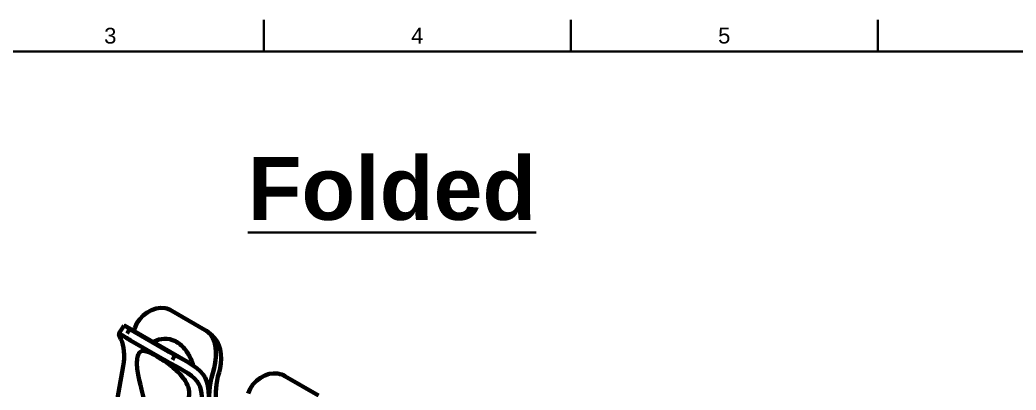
# Model space of a CAD drawing. Header units: millimetres. Extents: x 0 to 1189, y 0 to 841.
# Drawn here: x 122.4 to 280.5, y 777.3 to 836 of the extents above; entities that cross this region are included whole.
import ezdxf
from ezdxf.enums import TextEntityAlignment as Align

# ---------------------------------------------------------------- set-up
doc = ezdxf.new("R2010")
doc.units = ezdxf.units.MM
doc.header["$LTSCALE"] = 0.75
for name, color, linetype, lineweight in [('BORDER', 7, 'Continuous', 35), ('Notes', 7, 'Continuous', 35), ('Visible', 7, 'Continuous', 70)]:
    doc.layers.add(name, color=color, linetype=linetype, lineweight=lineweight)
doc.styles.add('FusionTitle', font='Arial.ttf')
doc.styles.get("Standard").update_dxf_attribs({"font": 'Arial.ttf'})

# ---------------------------------------------------------------- blocks, each defined once
blk = doc.blocks.new('ISO_A0_SHEET')
at = {"layer": 'BORDER'}
for p, q in [((161.125003, 836), (161.125003, 831)), ((209.833336, 836), (209.833336, 831)), ((258.541669, 836), (258.541669, 831)), ((20, 831), (1179, 831))]:
    blk.add_line(p, q, dxfattribs=at)
at = {"layer": 'BORDER', "style": 'FusionTitle'}
for s, p in [('3', (136.770836, 833.5)), ('4', (185.479169, 833.5)), ('5', (234.187502, 833.5))]:
    blk.add_text(s, height=2.5, dxfattribs=at).set_placement(p, align=Align.MIDDLE)

msp = doc.modelspace()

# ---------------------------------------------------------------- linework, layer by layer
at = {"layer": 'Visible', "extrusion": (-1e-16, 0.816497, 0.57735)}
for p, q in [((151.824, 786.824), (146.521, 789.886)), ((151.824, 786.824), (146.521, 789.886)), ((139.036, 787.546), (149.043, 781.768)), ((139.036, 787.546), (149.043, 781.768)), ((139.44, 786.273), (139.81, 787.023)), ((139.81, 787.023), (139.44, 786.273)), ((145.969, 783.443), (140.666, 786.505)), ((145.969, 783.443), (140.666, 786.505)), ((153.003, 785.88), (152.341, 786.455)), ((153.003, 785.88), (152.341, 786.455)), ((152.68, 786.114), (153.051, 785.792)), ((152.68, 786.114), (153.051, 785.792)), ((145.307, 782.104), (140.004, 785.166)), ((145.307, 782.104), (140.004, 785.166)), ((147.032, 782.854), (146.662, 782.104)), ((146.662, 782.104), (147.032, 782.854)), ((138.813, 781.119), (133.53, 750.782)), ((138.813, 781.119), (133.53, 750.782)), ((169.785, 776.454), (164.481, 779.516)), ((169.785, 776.454), (164.481, 779.516))]:
    msp.add_line(p, q, dxfattribs=at)
at = {"layer": 'Visible'}
for centre, major_axis, ratio, start_param, end_param in [((143.758, 785.743), (3.28, 3.774), 0.8114082, 0.1563557, 0.4311552), ((143.758, 785.743), (3.28, 3.774), 0.8114082, 0.1563557, 0.4311552), ((147.514, 787.746), (5.25, 9.093), 0.5773501, 1.9572734, 2.0044421), ((147.514, 787.746), (5.25, 9.093), 0.5773501, 1.9572734, 2.0044421), ((142.767, 784.214), (-4.483, 2.215), 0.0910141, 0.6775656, 0.9523651), ((149.061, 782.681), (3.28, 3.774), 0.8114082, -0.1184472, 0.1563551), ((149.061, 782.681), (3.28, 3.774), 0.8114082, -0.1184472, 0.1563551), ((149.723, 782.106), (3.28, 3.774), 0.8114082, -0.1184472, 0), ((149.723, 782.106), (3.28, 3.774), 0.8114082, -0.1184472, 0), ((161.718, 775.374), (3.28, 3.774), 0.8114082, 0.1563557, 0.4311536), ((161.718, 775.374), (3.28, 3.774), 0.8114082, 0.1563557, 0.4311536)]:
    msp.add_ellipse(centre, major_axis=major_axis, ratio=ratio, start_param=start_param, end_param=end_param, dxfattribs=at)
at = {"layer": 'Visible', "extrusion": (3e-16, 2e-16, -1)}
for centre in [(142.767, 784.214), (143.429, 785.553)]:
    msp.add_ellipse(centre, major_axis=(-4.483, 2.215), ratio=0.0910141, start_param=-0.9523651, end_param=-0.6775656, dxfattribs=at)
at = {"layer": 'Visible', "extrusion": (1e-16, 0, -1)}
msp.add_ellipse((143.429, 785.553), major_axis=(-4.483, 2.215), ratio=0.0910141, start_param=-0.9523651, end_param=-0.6775656, dxfattribs=at)
at = {"layer": 'Visible', "extrusion": (6e-16, -3e-16, -1)}
msp.add_ellipse((132.602, 779.136), major_axis=(4.5, 7.794), ratio=0.5773503, start_param=0.386477, end_param=1.0053095, dxfattribs=at)
at = {"layer": 'Visible', "extrusion": (2e-16, -1e-16, -1)}
for centre, major_axis, ratio, start_param, end_param in [((132.602, 779.136), (4.5, 7.794), 0.5773503, 0.386477, 1.0053095), ((148.732, 782.491), (-4.483, 2.215), 0.0910141, -1.227168, -0.9523657)]:
    msp.add_ellipse(centre, major_axis=major_axis, ratio=ratio, start_param=start_param, end_param=end_param, dxfattribs=at)
at = {"layer": 'Visible', "extrusion": (2e-16, 0, -1)}
for centre in [(148.732, 782.491), (148.07, 781.152)]:
    msp.add_ellipse(centre, major_axis=(-4.483, 2.215), ratio=0.0910141, start_param=-1.227168, end_param=-0.9523657, dxfattribs=at)
at = {"layer": 'Visible', "extrusion": (1e-16, -1e-16, -1)}
msp.add_ellipse((148.07, 781.152), major_axis=(-4.483, 2.215), ratio=0.0910141, start_param=-1.227168, end_param=-0.9523657, dxfattribs=at)
at = {"layer": 'Visible', "extrusion": (0, 1e-16, -1)}
msp.add_ellipse((159.888, 780.601), major_axis=(4.5, 7.794), ratio=0.5773501, start_param=3.7070794, end_param=4.3259124, dxfattribs=at)
at = {"layer": 'Visible'}
for points in [[(145.458, 790.284), (143.636, 790.605), (141.317, 789.264), (140.672, 787.126)], [(145.458, 790.284), (143.636, 790.605), (141.317, 789.264), (140.672, 787.126)], [(139.81, 787.023), (139.258, 787.382), (139.005, 787.579), (138.967, 787.518)], [(139.81, 787.023), (139.258, 787.382), (139.005, 787.579), (138.967, 787.518)], [(151.818, 779.272), (151.173, 780.666), (148.854, 781.884), (147.032, 782.854)], [(151.818, 779.272), (151.173, 780.666), (148.854, 781.884), (147.032, 782.854)], [(150.841, 778.232), (150.288, 779.427), (148.142, 780.562), (146.37, 781.514)], [(150.841, 778.232), (150.288, 779.427), (148.142, 780.562), (146.37, 781.514)], [(152.642, 774.548), (152.308, 776.081), (152.452, 778.008), (153.047, 779.981)], [(152.642, 774.548), (152.308, 776.081), (152.452, 778.008), (153.047, 779.981)], [(153.677, 775.412), (153.391, 776.726), (153.514, 778.379), (154.024, 780.07)], [(163.418, 779.914), (161.596, 780.235), (159.278, 778.895), (158.633, 776.756)], [(163.418, 779.914), (161.596, 780.235), (159.278, 778.895), (158.633, 776.756)]]:
    msp.add_open_spline(points, degree=3, dxfattribs=at)
at = {"layer": 'Visible', "extrusion": (-9.53748e-10, 6.03866e-10, -1)}
msp.add_open_spline([(138.119, 786.29), (138.399, 786.715), (138.673, 787.141), (138.944, 787.569)], degree=3, dxfattribs=at)
at = {"layer": 'Visible', "extrusion": (-9.816e-10, 6.22189e-10, -1)}
msp.add_open_spline([(138.119, 786.29), (138.399, 786.715), (138.673, 787.141), (138.944, 787.569)], degree=3, dxfattribs=at)
at = {"layer": 'Visible', "extrusion": (-3.0826e-12, -9.4172e-12, -1)}
for points in [[(139.148, 785.684), (137.98, 786.429), (137.913, 786.571), (138.466, 785.376)], [(138.466, 785.376), (137.913, 786.571), (137.98, 786.429), (139.148, 785.684)]]:
    msp.add_open_spline(points, degree=3, dxfattribs=at)
at = {"layer": 'Visible', "extrusion": (-1.36923e-11, 4.421e-13, -1)}
msp.add_open_spline([(153.047, 779.981), (153.691, 782.12), (153.798, 784.738), (152.68, 786.114)], degree=3, dxfattribs=at)
msp.add_open_spline([(153.047, 779.981), (153.691, 782.12), (153.798, 784.738), (152.68, 786.114)], degree=3, dxfattribs=at)
at = {"layer": 'Visible', "extrusion": (5.2952e-12, 9.099e-13, -1)}
msp.add_open_spline([(154.024, 780.07), (154.577, 781.903), (154.51, 784.238), (153.342, 785.539)], degree=3, dxfattribs=at)
at = {"layer": 'Visible', "extrusion": (4.9506e-12, 9.501e-13, -1)}
msp.add_open_spline([(154.024, 780.07), (154.577, 781.903), (154.51, 784.238), (153.342, 785.539)], degree=3, dxfattribs=at)
at = {"layer": 'Visible'}
for points, knots in [([(143.569, 784.929), (143.624, 784.961), (143.681, 784.992), (144.22, 785.267), (144.763, 785.405), (145.887, 785.443), (146.501, 785.336), (147.655, 784.775), (148.149, 784.368), (149.013, 783.322), (149.376, 782.681), (149.773, 781.729), (149.869, 781.468), (149.956, 781.201)], [0.040411301, 0.040411301, 0.040411301, 0.040411301, 0.042926459, 0.042926459, 0.064099215, 0.064099215, 0.086017455, 0.086017455, 0.106364294, 0.106364294, 0.127338256, 0.127338256, 0.134963406, 0.134963406, 0.134963406, 0.134963406]), ([(143.569, 784.929), (143.624, 784.961), (143.681, 784.992), (144.22, 785.267), (144.763, 785.405), (145.887, 785.443), (146.501, 785.336), (147.655, 784.775), (148.149, 784.368), (149.013, 783.322), (149.376, 782.681), (149.773, 781.729), (149.869, 781.468), (149.956, 781.201)], [0.040411301, 0.040411301, 0.040411301, 0.040411301, 0.042926459, 0.042926459, 0.064099215, 0.064099215, 0.086017455, 0.086017455, 0.106364294, 0.106364294, 0.127338256, 0.127338256, 0.134963406, 0.134963406, 0.134963406, 0.134963406]), ([(141.208, 779.736), (141.125, 780.152), (141.065, 780.563), (140.996, 781.357), (140.99, 781.723), (141.039, 782.393), (141.099, 782.675), (141.318, 783.216), (141.509, 783.396), (142.035, 783.561), (142.404, 783.496), (143.155, 783.196), (143.588, 782.99), (144.816, 782.267), (145.379, 781.89), (146.45, 781.122), (147.118, 780.579), (148.169, 779.494), (148.596, 778.951), (149.115, 777.948), (149.258, 777.509), (149.33, 776.692), (149.282, 776.333), (149.069, 775.767), (148.944, 775.551), (148.791, 775.358)], [0.00405223, 0.00405223, 0.00405223, 0.00405223, 0.01692543, 0.01692543, 0.03016989, 0.03016989, 0.04454436, 0.04454436, 0.06577489, 0.06577489, 0.09168832, 0.09168832, 0.1078677, 0.1078677, 0.12299628, 0.12299628, 0.14701285, 0.14701285, 0.16712681, 0.16712681, 0.18232525, 0.18232525, 0.19571196, 0.19571196, 0.20524413, 0.20524413, 0.20524413, 0.20524413])]:
    msp.add_open_spline(points, degree=3, knots=knots, dxfattribs=at)
at = {"layer": 'Visible', "extrusion": (7.036e-13, 1.2186e-12, -1)}
msp.add_open_spline([(148.791, 775.358), (147.963, 774.304), (147.234, 773.502), (146.003, 772.467), (145.478, 772.18), (144.77, 772.082), (144.531, 772.098), (144.089, 772.27), (143.901, 772.395), (143.529, 772.751), (143.357, 772.979), (142.956, 773.623), (142.746, 774.09), (142.105, 775.748), (141.661, 777.454), (141.208, 779.736)], degree=3, knots=[0.01165709, 0.01165709, 0.01165709, 0.01165709, 0.06878184, 0.06878184, 0.1205649, 0.1205649, 0.14549826, 0.14549826, 0.16610805, 0.16610805, 0.18841279, 0.18841279, 0.22450401, 0.22450401, 0.32188121, 0.32188121, 0.32188121, 0.32188121], dxfattribs=at)
at = {"layer": 'Visible', "extrusion": (9.8641e-12, -3.876e-13, -1)}
msp.add_open_spline([(152.222, 774.305), (152.556, 776.224), (152.413, 777.986), (151.818, 779.272)], degree=3, dxfattribs=at)
at = {"layer": 'Visible', "extrusion": (1.16862e-11, -6.055e-13, -1)}
msp.add_open_spline([(152.222, 774.305), (152.556, 776.224), (152.413, 777.986), (151.818, 779.272)], degree=3, dxfattribs=at)
at = {"layer": 'Visible', "extrusion": (9.8654e-12, -7.995e-13, -1)}
msp.add_open_spline([(151.187, 773.975), (151.473, 775.619), (151.35, 777.129), (150.841, 778.232)], degree=3, dxfattribs=at)
at = {"layer": 'Visible', "extrusion": (4.6092e-12, 4.819e-13, -1)}
msp.add_open_spline([(151.187, 773.975), (151.473, 775.619), (151.35, 777.129), (150.841, 778.232)], degree=3, dxfattribs=at)

# ---------------------------------------------------------------- block references
at = {"layer": 'BORDER'}
msp.add_blockref('ISO_A0_SHEET', (0, 0), dxfattribs=at)

# ---------------------------------------------------------------- texts
at = {"layer": 'Notes', "insert": (158.576, 814.289), "char_height": 10, "attachment_point": 1}
msp.add_mtext_dynamic_manual_height_columns('{\\fArial|b1|i0|c0|p34;\\LFolded}', width=188.71099, gutter_width=17.5, heights=[0], dxfattribs=at)

doc.saveas('drawing.dxf')
